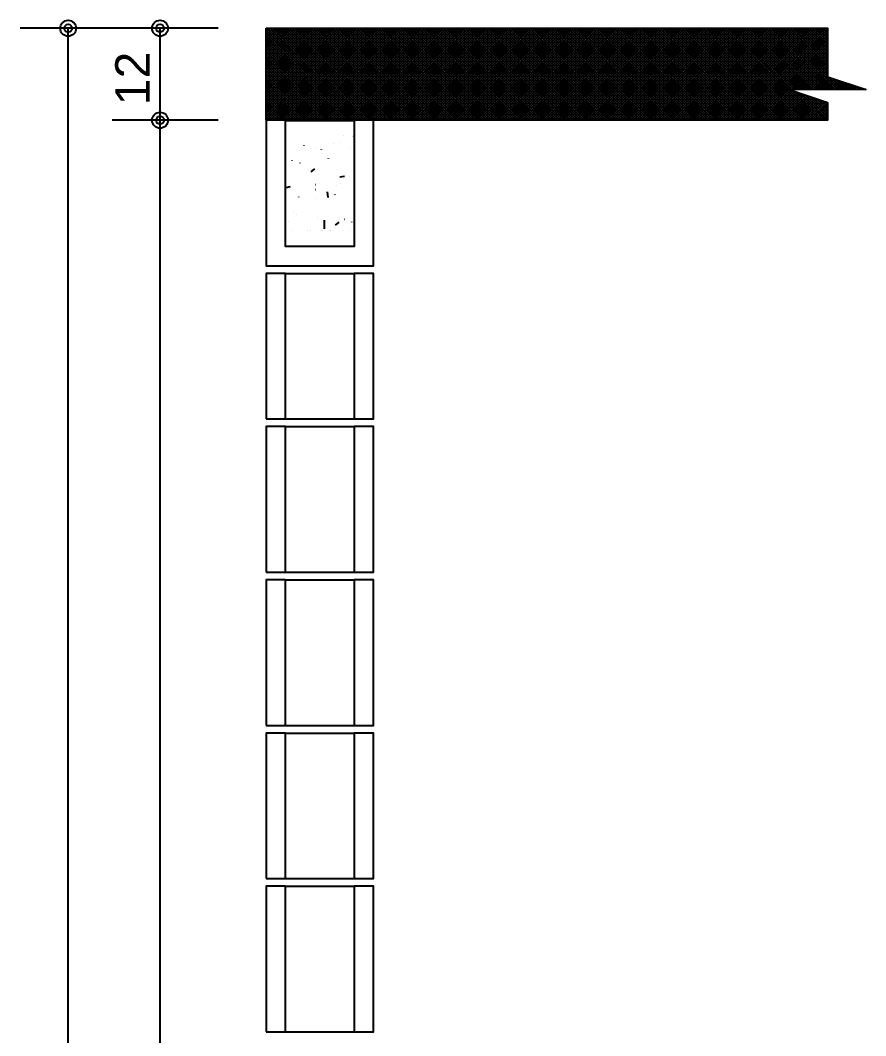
# Model space of a CAD drawing. Extents: x 0 to 119, y 0 to 84.
# Drawn here: x 57.99 to 62.4, y 58.12 to 63.42 of the extents above; entities that cross this region are included whole.
import ezdxf

# ---------------------------------------------------------------- set-up
doc = ezdxf.new("R2010")
doc.units = 0
doc.header["$MEASUREMENT"] = 0
for name, color, linetype in [('10', 252, 'CONTINUOUS'), ('29', 9, 'CONTINUOUS'), ('32', 250, 'CONTINUOUS'), ('6', 178, 'CONTINUOUS')]:
    doc.layers.add(name, color=color, linetype=linetype)
doc.styles.add('TQS_ARIAL', font='arial.ttf')

msp = doc.modelspace()

# ---------------------------------------------------------------- linework, layer by layer
at = {"layer": '10', "color": 252, "linetype": 'Continuous'}
for p, q in [((59.370338, 62.898924), (59.730338, 62.898924)), ((59.370338, 62.897846), (59.730338, 62.897846)), ((59.370338, 62.897846), (59.730338, 62.897846)), ((59.370338, 62.098924), (59.730338, 62.098924)), ((59.370338, 62.098924), (59.730338, 62.098924)), ((59.370338, 61.338924), (59.730338, 61.338924)), ((59.370338, 61.298924), (59.730338, 61.298924)), ((59.370338, 60.538924), (59.730338, 60.538924)), ((59.370338, 60.498924), (59.730338, 60.498924)), ((59.370338, 59.738924), (59.730338, 59.738924)), ((59.370338, 59.698924), (59.730338, 59.698924)), ((59.370338, 58.938924), (59.730338, 58.938924)), ((59.370338, 58.898924), (59.730338, 58.898924)), ((59.370338, 58.138924), (59.730338, 58.138924))]:
    msp.add_line(p, q, dxfattribs=at)
for points in [[(59.370338, 62.898924), (59.270338, 62.898924), (59.270338, 62.138924), (59.830338, 62.138924), (59.830338, 62.898924), (59.730338, 62.898924), (59.730338, 62.238924), (59.370338, 62.238924), (59.370338, 62.898924)], [(59.270338, 61.338924), (59.370338, 61.338924), (59.370338, 62.098924), (59.270338, 62.098924), (59.270338, 61.338924)], [(59.730338, 61.338924), (59.830338, 61.338924), (59.830338, 62.098924), (59.730338, 62.098924), (59.730338, 61.338924)], [(59.270338, 60.538924), (59.370338, 60.538924), (59.370338, 61.298924), (59.270338, 61.298924), (59.270338, 60.538924)], [(59.730338, 60.538924), (59.830338, 60.538924), (59.830338, 61.298924), (59.730338, 61.298924), (59.730338, 60.538924)], [(59.270338, 59.738924), (59.370338, 59.738924), (59.370338, 60.498924), (59.270338, 60.498924), (59.270338, 59.738924)], [(59.730338, 59.738924), (59.830338, 59.738924), (59.830338, 60.498924), (59.730338, 60.498924), (59.730338, 59.738924)], [(59.270338, 58.938924), (59.370338, 58.938924), (59.370338, 59.698924), (59.270338, 59.698924), (59.270338, 58.938924)], [(59.730338, 58.938924), (59.830338, 58.938924), (59.830338, 59.698924), (59.730338, 59.698924), (59.730338, 58.938924)], [(59.270338, 58.138924), (59.370338, 58.138924), (59.370338, 58.898924), (59.270338, 58.898924), (59.270338, 58.138924)], [(59.730338, 58.138924), (59.830338, 58.138924), (59.830338, 58.898924), (59.730338, 58.898924), (59.730338, 58.138924)]]:
    msp.add_lwpolyline(points, dxfattribs=at)
at = {"layer": '29', "color": 9, "linetype": 'Continuous'}
for p, q in [((59.270338, 62.904867), (59.744396, 63.378924)), ((59.270338, 62.919009), (59.730253, 63.378924)), ((59.270338, 62.933151), (59.716111, 63.378924)), ((59.270338, 62.947293), (59.701969, 63.378924)), ((59.270338, 62.961435), (59.687827, 63.378924)), ((59.270338, 62.975577), (59.673685, 63.378924)), ((59.270338, 62.98972), (59.659543, 63.378924)), ((59.270338, 63.003862), (59.645401, 63.378924)), ((59.270338, 63.018004), (59.631258, 63.378924)), ((59.270338, 63.032146), (59.617116, 63.378924)), ((59.270338, 63.046288), (59.602974, 63.378924)), ((59.270338, 63.06043), (59.588832, 63.378924)), ((59.270338, 63.074572), (59.57469, 63.378924)), ((59.270338, 63.088715), (59.560548, 63.378924)), ((59.270338, 63.102857), (59.546406, 63.378924)), ((59.270338, 63.116999), (59.532264, 63.378924)), ((59.270338, 63.131141), (59.518121, 63.378924)), ((59.270338, 63.145283), (59.503979, 63.378924)), ((59.270338, 63.159425), (59.489837, 63.378924)), ((59.270338, 63.173567), (59.475695, 63.378924)), ((59.270338, 63.187709), (59.461553, 63.378924)), ((59.270338, 63.201852), (59.447411, 63.378924)), ((59.270338, 63.215994), (59.433269, 63.378924)), ((59.270338, 63.230136), (59.419126, 63.378924)), ((59.270338, 63.244278), (59.404984, 63.378924)), ((59.270338, 63.25842), (59.390842, 63.378924)), ((59.270338, 63.272562), (59.3767, 63.378924)), ((59.270338, 63.286704), (59.362558, 63.378924)), ((59.270338, 63.300847), (59.348416, 63.378924)), ((59.270338, 63.314989), (59.334274, 63.378924)), ((59.270338, 63.329131), (59.320131, 63.378924)), ((59.270338, 63.343273), (59.305989, 63.378924)), ((59.270338, 63.357415), (59.291847, 63.378924)), ((59.270338, 63.371557), (59.277705, 63.378924)), ((59.270338, 63.370262), (59.741676, 62.898924)), ((59.270338, 63.35612), (59.727534, 62.898924)), ((59.275818, 63.378924), (59.755818, 62.898924)), ((59.278538, 62.898924), (59.758538, 63.378924)), ((59.28996, 63.378924), (59.76996, 62.898924)), ((59.29268, 62.898924), (59.77268, 63.378924)), ((59.304102, 63.378924), (59.784102, 62.898924)), ((59.306822, 62.898924), (59.786822, 63.378924)), ((59.318244, 63.378924), (59.798244, 62.898924)), ((59.320964, 62.898924), (59.800964, 63.378924)), ((59.332386, 63.378924), (59.812386, 62.898924)), ((59.335106, 62.898924), (59.815106, 63.378924)), ((59.346529, 63.378924), (59.826529, 62.898924)), ((59.349248, 62.898924), (59.829248, 63.378924)), ((59.360671, 63.378924), (59.840671, 62.898924)), ((59.363391, 62.898924), (59.843391, 63.378924)), ((59.374813, 63.378924), (59.854813, 62.898924)), ((59.377533, 62.898924), (59.857533, 63.378924)), ((59.388955, 63.378924), (59.868955, 62.898924)), ((59.391675, 62.898924), (59.871675, 63.378924)), ((59.403097, 63.378924), (59.883097, 62.898924)), ((59.405817, 62.898924), (59.885817, 63.378924)), ((59.417239, 63.378924), (59.897239, 62.898924)), ((59.419959, 62.898924), (59.899959, 63.378924)), ((59.431381, 63.378924), (59.911381, 62.898924)), ((59.434101, 62.898924), (59.914101, 63.378924)), ((59.445523, 63.378924), (59.925523, 62.898924)), ((59.448243, 62.898924), (59.928243, 63.378924)), ((59.459666, 63.378924), (59.939666, 62.898924)), ((59.462385, 62.898924), (59.942385, 63.378924)), ((59.473808, 63.378924), (59.953808, 62.898924)), ((59.476528, 62.898924), (59.956528, 63.378924)), ((59.48795, 63.378924), (59.96795, 62.898924)), ((59.49067, 62.898924), (59.97067, 63.378924)), ((59.502092, 63.378924), (59.982092, 62.898924)), ((59.504812, 62.898924), (59.984812, 63.378924)), ((59.516234, 63.378924), (59.996234, 62.898924)), ((59.518954, 62.898924), (59.998954, 63.378924)), ((59.530376, 63.378924), (60.010376, 62.898924)), ((59.533096, 62.898924), (60.013096, 63.378924)), ((59.544518, 63.378924), (60.024518, 62.898924)), ((59.547238, 62.898924), (60.027238, 63.378924)), ((59.558661, 63.378924), (60.038661, 62.898924)), ((59.56138, 62.898924), (60.04138, 63.378924)), ((59.572803, 63.378924), (60.052803, 62.898924)), ((59.575523, 62.898924), (60.055523, 63.378924)), ((59.586945, 63.378924), (60.066945, 62.898924)), ((59.589665, 62.898924), (60.069665, 63.378924)), ((59.601087, 63.378924), (60.081087, 62.898924)), ((59.603807, 62.898924), (60.083807, 63.378924)), ((59.615229, 63.378924), (60.095229, 62.898924)), ((59.617949, 62.898924), (60.097949, 63.378924)), ((59.629371, 63.378924), (60.109371, 62.898924)), ((59.632091, 62.898924), (60.112091, 63.378924)), ((59.643513, 63.378924), (60.123513, 62.898924)), ((59.646233, 62.898924), (60.126233, 63.378924)), ((59.657656, 63.378924), (60.137656, 62.898924)), ((59.660375, 62.898924), (60.140375, 63.378924)), ((59.671798, 63.378924), (60.151798, 62.898924)), ((59.674518, 62.898924), (60.154518, 63.378924)), ((59.68594, 63.378924), (60.16594, 62.898924)), ((59.68866, 62.898924), (60.16866, 63.378924)), ((59.700082, 63.378924), (60.180082, 62.898924)), ((59.702802, 62.898924), (60.182802, 63.378924)), ((59.714224, 63.378924), (60.194224, 62.898924)), ((59.716944, 62.898924), (60.196944, 63.378924)), ((59.728366, 63.378924), (60.208366, 62.898924)), ((59.731086, 62.898924), (60.211086, 63.378924)), ((59.742508, 63.378924), (60.222508, 62.898924)), ((59.745228, 62.898924), (60.225228, 63.378924)), ((59.75665, 63.378924), (60.23665, 62.898924)), ((59.75937, 62.898924), (60.23937, 63.378924)), ((59.770793, 63.378924), (60.250793, 62.898924)), ((59.773512, 62.898924), (60.253512, 63.378924)), ((59.784935, 63.378924), (60.264935, 62.898924)), ((59.787655, 62.898924), (60.267655, 63.378924)), ((59.799077, 63.378924), (60.279077, 62.898924)), ((59.801797, 62.898924), (60.281797, 63.378924)), ((59.813219, 63.378924), (60.293219, 62.898924)), ((59.815939, 62.898924), (60.295939, 63.378924)), ((59.827361, 63.378924), (60.307361, 62.898924)), ((59.830081, 62.898924), (60.310081, 63.378924)), ((59.841503, 63.378924), (60.321503, 62.898924)), ((59.844223, 62.898924), (60.324223, 63.378924)), ((59.855645, 63.378924), (60.335645, 62.898924)), ((59.858365, 62.898924), (60.338365, 63.378924)), ((59.869788, 63.378924), (60.349788, 62.898924)), ((59.872507, 62.898924), (60.352507, 63.378924)), ((59.88393, 63.378924), (60.36393, 62.898924)), ((59.88665, 62.898924), (60.36665, 63.378924)), ((59.898072, 63.378924), (60.378072, 62.898924)), ((59.900792, 62.898924), (60.380792, 63.378924)), ((59.912214, 63.378924), (60.392214, 62.898924)), ((59.914934, 62.898924), (60.394934, 63.378924)), ((59.926356, 63.378924), (60.406356, 62.898924)), ((59.929076, 62.898924), (60.409076, 63.378924)), ((59.940498, 63.378924), (60.420498, 62.898924)), ((59.943218, 62.898924), (60.423218, 63.378924)), ((59.95464, 63.378924), (60.43464, 62.898924)), ((59.95736, 62.898924), (60.43736, 63.378924)), ((59.968782, 63.378924), (60.448782, 62.898924)), ((59.971502, 62.898924), (60.451502, 63.378924)), ((59.982925, 63.378924), (60.462925, 62.898924)), ((59.985644, 62.898924), (60.465644, 63.378924)), ((59.997067, 63.378924), (60.477067, 62.898924)), ((59.999787, 62.898924), (60.479787, 63.378924)), ((60.011209, 63.378924), (60.491209, 62.898924)), ((60.013929, 62.898924), (60.493929, 63.378924)), ((60.025351, 63.378924), (60.505351, 62.898924)), ((60.028071, 62.898924), (60.508071, 63.378924)), ((60.039493, 63.378924), (60.519493, 62.898924)), ((60.042213, 62.898924), (60.522213, 63.378924)), ((60.053635, 63.378924), (60.533635, 62.898924)), ((60.056355, 62.898924), (60.536355, 63.378924)), ((60.067777, 63.378924), (60.547777, 62.898924)), ((60.070497, 62.898924), (60.550497, 63.378924)), ((60.08192, 63.378924), (60.56192, 62.898924)), ((60.084639, 62.898924), (60.564639, 63.378924)), ((60.096062, 63.378924), (60.576062, 62.898924)), ((60.098782, 62.898924), (60.578782, 63.378924)), ((60.110204, 63.378924), (60.590204, 62.898924)), ((60.112924, 62.898924), (60.592924, 63.378924)), ((60.124346, 63.378924), (60.604346, 62.898924)), ((60.127066, 62.898924), (60.607066, 63.378924)), ((60.138488, 63.378924), (60.618488, 62.898924)), ((60.141208, 62.898924), (60.621208, 63.378924)), ((60.15263, 63.378924), (60.63263, 62.898924)), ((60.15535, 62.898924), (60.63535, 63.378924)), ((60.166772, 63.378924), (60.646772, 62.898924)), ((60.169492, 62.898924), (60.649492, 63.378924)), ((60.180915, 63.378924), (60.660915, 62.898924)), ((60.183634, 62.898924), (60.663634, 63.378924)), ((60.195057, 63.378924), (60.675057, 62.898924)), ((60.197777, 62.898924), (60.677777, 63.378924)), ((60.209199, 63.378924), (60.689199, 62.898924)), ((60.211919, 62.898924), (60.691919, 63.378924)), ((60.223341, 63.378924), (60.703341, 62.898924)), ((60.226061, 62.898924), (60.706061, 63.378924)), ((60.237483, 63.378924), (60.717483, 62.898924)), ((60.240203, 62.898924), (60.720203, 63.378924)), ((60.251625, 63.378924), (60.731625, 62.898924)), ((60.254345, 62.898924), (60.734345, 63.378924)), ((60.265767, 63.378924), (60.745767, 62.898924)), ((60.268487, 62.898924), (60.748487, 63.378924)), ((60.279909, 63.378924), (60.759909, 62.898924)), ((60.282629, 62.898924), (60.762629, 63.378924)), ((60.294052, 63.378924), (60.774052, 62.898924)), ((60.296771, 62.898924), (60.776771, 63.378924)), ((60.308194, 63.378924), (60.788194, 62.898924)), ((60.310914, 62.898924), (60.790914, 63.378924)), ((60.322336, 63.378924), (60.802336, 62.898924)), ((60.325056, 62.898924), (60.805056, 63.378924)), ((60.336478, 63.378924), (60.816478, 62.898924)), ((60.339198, 62.898924), (60.819198, 63.378924)), ((60.35062, 63.378924), (60.83062, 62.898924)), ((60.35334, 62.898924), (60.83334, 63.378924)), ((60.364762, 63.378924), (60.844762, 62.898924)), ((60.367482, 62.898924), (60.847482, 63.378924)), ((60.378904, 63.378924), (60.858904, 62.898924)), ((60.381624, 62.898924), (60.861624, 63.378924)), ((60.393047, 63.378924), (60.873047, 62.898924)), ((60.395766, 62.898924), (60.875766, 63.378924)), ((60.407189, 63.378924), (60.887189, 62.898924)), ((60.409909, 62.898924), (60.889909, 63.378924)), ((60.421331, 63.378924), (60.901331, 62.898924)), ((60.424051, 62.898924), (60.904051, 63.378924)), ((60.435473, 63.378924), (60.915473, 62.898924)), ((60.438193, 62.898924), (60.918193, 63.378924)), ((60.449615, 63.378924), (60.929615, 62.898924)), ((60.452335, 62.898924), (60.932335, 63.378924)), ((60.463757, 63.378924), (60.943757, 62.898924)), ((60.466477, 62.898924), (60.946477, 63.378924)), ((60.477899, 63.378924), (60.957899, 62.898924)), ((60.480619, 62.898924), (60.960619, 63.378924)), ((60.492042, 63.378924), (60.972042, 62.898924)), ((60.494761, 62.898924), (60.974761, 63.378924)), ((60.506184, 63.378924), (60.986184, 62.898924)), ((60.508904, 62.898924), (60.988904, 63.378924)), ((60.520326, 63.378924), (61.000326, 62.898924)), ((60.523046, 62.898924), (61.003046, 63.378924)), ((60.534468, 63.378924), (61.014468, 62.898924)), ((60.537188, 62.898924), (61.017188, 63.378924)), ((60.54861, 63.378924), (61.02861, 62.898924)), ((60.55133, 62.898924), (61.03133, 63.378924)), ((60.562752, 63.378924), (61.042752, 62.898924)), ((60.565472, 62.898924), (61.045472, 63.378924)), ((60.576894, 63.378924), (61.056894, 62.898924)), ((60.579614, 62.898924), (61.059614, 63.378924)), ((60.591036, 63.378924), (61.071036, 62.898924)), ((60.593756, 62.898924), (61.073756, 63.378924)), ((60.605179, 63.378924), (61.085179, 62.898924)), ((60.607898, 62.898924), (61.087898, 63.378924)), ((60.619321, 63.378924), (61.099321, 62.898924)), ((60.622041, 62.898924), (61.102041, 63.378924)), ((60.633463, 63.378924), (61.113463, 62.898924)), ((60.636183, 62.898924), (61.116183, 63.378924)), ((60.647605, 63.378924), (61.127605, 62.898924)), ((60.650325, 62.898924), (61.130325, 63.378924)), ((60.661747, 63.378924), (61.141747, 62.898924)), ((60.664467, 62.898924), (61.144467, 63.378924)), ((60.675889, 63.378924), (61.155889, 62.898924)), ((60.678609, 62.898924), (61.158609, 63.378924)), ((60.690031, 63.378924), (61.170031, 62.898924)), ((60.692751, 62.898924), (61.172751, 63.378924)), ((60.704174, 63.378924), (61.184174, 62.898924)), ((60.706893, 62.898924), (61.186893, 63.378924)), ((60.718316, 63.378924), (61.198316, 62.898924)), ((60.721036, 62.898924), (61.201036, 63.378924)), ((60.732458, 63.378924), (61.212458, 62.898924)), ((60.735178, 62.898924), (61.215178, 63.378924)), ((60.7466, 63.378924), (61.2266, 62.898924)), ((60.74932, 62.898924), (61.22932, 63.378924)), ((60.760742, 63.378924), (61.240742, 62.898924)), ((60.763462, 62.898924), (61.243462, 63.378924)), ((60.774884, 63.378924), (61.254884, 62.898924)), ((60.777604, 62.898924), (61.257604, 63.378924)), ((60.789026, 63.378924), (61.269026, 62.898924)), ((60.791746, 62.898924), (61.271746, 63.378924)), ((60.803168, 63.378924), (61.283168, 62.898924)), ((60.805888, 62.898924), (61.285888, 63.378924)), ((60.817311, 63.378924), (61.297311, 62.898924)), ((60.82003, 62.898924), (61.30003, 63.378924)), ((60.831453, 63.378924), (61.311453, 62.898924)), ((60.834173, 62.898924), (61.314173, 63.378924)), ((60.845595, 63.378924), (61.325595, 62.898924)), ((60.848315, 62.898924), (61.328315, 63.378924)), ((60.859737, 63.378924), (61.339737, 62.898924)), ((60.862457, 62.898924), (61.342457, 63.378924)), ((60.873879, 63.378924), (61.353879, 62.898924)), ((60.876599, 62.898924), (61.356599, 63.378924)), ((60.888021, 63.378924), (61.368021, 62.898924)), ((60.890741, 62.898924), (61.370741, 63.378924)), ((60.902163, 63.378924), (61.382163, 62.898924)), ((60.904883, 62.898924), (61.384883, 63.378924)), ((60.916306, 63.378924), (61.396306, 62.898924)), ((60.919025, 62.898924), (61.399025, 63.378924)), ((60.930448, 63.378924), (61.410448, 62.898924)), ((60.933168, 62.898924), (61.413168, 63.378924)), ((60.94459, 63.378924), (61.42459, 62.898924)), ((60.94731, 62.898924), (61.42731, 63.378924)), ((60.958732, 63.378924), (61.438732, 62.898924)), ((60.961452, 62.898924), (61.441452, 63.378924)), ((60.972874, 63.378924), (61.452874, 62.898924)), ((60.975594, 62.898924), (61.455594, 63.378924)), ((60.987016, 63.378924), (61.467016, 62.898924)), ((60.989736, 62.898924), (61.469736, 63.378924)), ((61.001158, 63.378924), (61.481158, 62.898924)), ((61.003878, 62.898924), (61.483878, 63.378924)), ((61.015301, 63.378924), (61.495301, 62.898924)), ((61.01802, 62.898924), (61.49802, 63.378924)), ((61.029443, 63.378924), (61.509443, 62.898924)), ((61.032163, 62.898924), (61.512163, 63.378924)), ((61.043585, 63.378924), (61.523585, 62.898924)), ((61.046305, 62.898924), (61.526305, 63.378924)), ((61.057727, 63.378924), (61.537727, 62.898924)), ((61.060447, 62.898924), (61.540447, 63.378924)), ((61.071869, 63.378924), (61.551869, 62.898924)), ((61.074589, 62.898924), (61.554589, 63.378924)), ((61.086011, 63.378924), (61.566011, 62.898924)), ((61.088731, 62.898924), (61.568731, 63.378924)), ((61.100153, 63.378924), (61.580153, 62.898924)), ((61.102873, 62.898924), (61.582873, 63.378924)), ((61.114295, 63.378924), (61.594295, 62.898924)), ((61.117015, 62.898924), (61.597015, 63.378924)), ((61.128438, 63.378924), (61.608438, 62.898924)), ((61.131157, 62.898924), (61.611157, 63.378924)), ((61.14258, 63.378924), (61.62258, 62.898924)), ((61.1453, 62.898924), (61.6253, 63.378924)), ((61.156722, 63.378924), (61.636722, 62.898924)), ((61.159442, 62.898924), (61.639442, 63.378924)), ((61.170864, 63.378924), (61.650864, 62.898924)), ((61.173584, 62.898924), (61.653584, 63.378924)), ((61.185006, 63.378924), (61.665006, 62.898924)), ((61.187726, 62.898924), (61.667726, 63.378924)), ((61.199148, 63.378924), (61.679148, 62.898924)), ((61.201868, 62.898924), (61.681868, 63.378924)), ((61.21329, 63.378924), (61.69329, 62.898924)), ((61.21601, 62.898924), (61.69601, 63.378924)), ((61.227433, 63.378924), (61.707433, 62.898924)), ((61.230152, 62.898924), (61.710152, 63.378924)), ((61.241575, 63.378924), (61.721575, 62.898924)), ((61.244295, 62.898924), (61.724295, 63.378924)), ((61.255717, 63.378924), (61.735717, 62.898924)), ((61.258437, 62.898924), (61.738437, 63.378924)), ((61.269859, 63.378924), (61.749859, 62.898924)), ((61.272579, 62.898924), (61.752579, 63.378924)), ((61.284001, 63.378924), (61.764001, 62.898924)), ((61.286721, 62.898924), (61.766721, 63.378924)), ((61.298143, 63.378924), (61.778143, 62.898924)), ((61.300863, 62.898924), (61.780863, 63.378924)), ((61.312285, 63.378924), (61.792285, 62.898924)), ((61.315005, 62.898924), (61.795005, 63.378924)), ((61.326428, 63.378924), (61.806428, 62.898924)), ((61.329147, 62.898924), (61.809147, 63.378924)), ((61.34057, 63.378924), (61.82057, 62.898924)), ((61.34329, 62.898924), (61.82329, 63.378924)), ((61.354712, 63.378924), (61.834712, 62.898924)), ((61.357432, 62.898924), (61.837432, 63.378924)), ((61.368854, 63.378924), (61.848854, 62.898924)), ((61.371574, 62.898924), (61.851574, 63.378924)), ((61.382996, 63.378924), (61.862996, 62.898924)), ((61.385716, 62.898924), (61.865716, 63.378924)), ((61.397138, 63.378924), (61.877138, 62.898924)), ((61.399858, 62.898924), (61.879858, 63.378924)), ((61.41128, 63.378924), (61.89128, 62.898924)), ((61.414, 62.898924), (61.894, 63.378924)), ((61.425422, 63.378924), (61.905422, 62.898924)), ((61.428142, 62.898924), (61.908142, 63.378924)), ((61.439565, 63.378924), (61.919565, 62.898924)), ((61.442284, 62.898924), (61.922284, 63.378924)), ((61.453707, 63.378924), (61.933707, 62.898924)), ((61.456427, 62.898924), (61.936427, 63.378924)), ((61.467849, 63.378924), (61.947849, 62.898924)), ((61.470569, 62.898924), (61.950569, 63.378924)), ((61.481991, 63.378924), (61.961991, 62.898924)), ((61.484711, 62.898924), (61.964711, 63.378924)), ((61.496133, 63.378924), (61.976133, 62.898924)), ((61.498853, 62.898924), (61.978853, 63.378924)), ((61.510275, 63.378924), (61.990275, 62.898924)), ((61.512995, 62.898924), (61.992995, 63.378924)), ((61.524417, 63.378924), (62.004417, 62.898924)), ((61.527137, 62.898924), (62.007137, 63.378924)), ((61.53856, 63.378924), (62.01856, 62.898924)), ((61.541279, 62.898924), (62.021279, 63.378924)), ((61.552702, 63.378924), (62.032702, 62.898924)), ((61.555422, 62.898924), (62.035422, 63.378924)), ((61.566844, 63.378924), (62.046844, 62.898924)), ((61.569564, 62.898924), (62.049564, 63.378924)), ((61.580986, 63.378924), (62.060986, 62.898924)), ((61.583706, 62.898924), (62.063706, 63.378924)), ((61.595128, 63.378924), (62.075128, 62.898924)), ((61.597848, 62.898924), (62.077848, 63.378924)), ((61.60927, 63.378924), (62.08927, 62.898924)), ((61.61199, 62.898924), (62.09199, 63.378924)), ((61.623412, 63.378924), (62.103412, 62.898924)), ((61.626132, 62.898924), (62.106132, 63.378924)), ((61.637554, 63.378924), (62.117554, 62.898924)), ((61.640274, 62.898924), (62.120274, 63.378924)), ((61.651697, 63.378924), (62.131697, 62.898924)), ((61.654416, 62.898924), (62.134416, 63.378924)), ((61.665839, 63.378924), (62.145839, 62.898924)), ((61.668559, 62.898924), (62.148559, 63.378924)), ((61.679981, 63.378924), (62.159981, 62.898924)), ((61.682701, 62.898924), (62.162701, 63.378924)), ((61.694123, 63.378924), (62.014123, 63.058924)), ((61.696843, 62.898924), (62.176843, 63.378924)), ((61.708265, 63.378924), (62.028265, 63.058924)), ((61.710985, 62.898924), (62.190985, 63.378924)), ((61.722407, 63.378924), (62.042407, 63.058924)), ((61.725127, 62.898924), (62.200673, 63.374471)), ((61.736549, 63.378924), (62.056549, 63.058924)), ((61.739269, 62.898924), (62.200673, 63.360329)), ((61.750692, 63.378924), (62.070692, 63.058924)), ((61.764834, 63.378924), (62.084834, 63.058924)), ((61.778976, 63.378924), (62.098976, 63.058924)), ((61.793118, 63.378924), (62.113118, 63.058924)), ((61.80726, 63.378924), (62.12726, 63.058924)), ((61.821402, 63.378924), (62.141402, 63.058924)), ((61.835544, 63.378924), (62.155544, 63.058924)), ((61.849687, 63.378924), (62.169687, 63.058924)), ((61.863829, 63.378924), (62.183829, 63.058924)), ((61.877971, 63.378924), (62.197971, 63.058924)), ((61.892113, 63.378924), (62.212113, 63.058924)), ((61.906255, 63.378924), (62.226255, 63.058924)), ((61.920397, 63.378924), (62.240397, 63.058924)), ((61.934539, 63.378924), (62.254539, 63.058924)), ((61.948681, 63.378924), (62.200673, 63.126932)), ((61.962824, 63.378924), (62.200673, 63.141075)), ((61.976966, 63.378924), (62.200673, 63.155217)), ((61.991108, 63.378924), (62.200673, 63.169359)), ((62.00525, 63.378924), (62.200673, 63.183501)), ((62.019392, 63.378924), (62.200673, 63.197643)), ((62.033534, 63.378924), (62.200673, 63.211785)), ((62.047676, 63.378924), (62.200673, 63.225927)), ((62.061819, 63.378924), (62.200673, 63.24007)), ((62.075961, 63.378924), (62.200673, 63.254212)), ((62.090103, 63.378924), (62.200673, 63.268354)), ((62.104245, 63.378924), (62.200673, 63.282496)), ((62.118387, 63.378924), (62.200673, 63.296638)), ((62.132529, 63.378924), (62.200673, 63.31078)), ((62.146671, 63.378924), (62.200673, 63.324922)), ((62.160814, 63.378924), (62.200673, 63.339065)), ((62.174956, 63.378924), (62.200673, 63.353207)), ((62.189098, 63.378924), (62.200673, 63.367349)), ((59.270338, 63.341978), (59.713391, 62.898924)), ((59.270338, 63.327836), (59.699249, 62.898924)), ((59.270338, 63.313694), (59.685107, 62.898924)), ((61.753411, 62.898924), (62.200673, 63.346186)), ((61.767554, 62.898924), (62.200673, 63.332044)), ((61.781696, 62.898924), (62.200673, 63.317902)), ((61.795838, 62.898924), (62.200673, 63.30376)), ((59.270338, 63.299552), (59.670965, 62.898924)), ((59.270338, 63.285409), (59.656823, 62.898924)), ((59.270338, 63.271267), (59.642681, 62.898924)), ((59.270338, 63.257125), (59.628539, 62.898924)), ((61.80998, 62.898924), (62.200673, 63.289618)), ((61.824122, 62.898924), (62.200673, 63.275476)), ((61.838264, 62.898924), (62.200673, 63.261334)), ((59.270338, 63.242983), (59.614396, 62.898924)), ((59.270338, 63.228841), (59.600254, 62.898924)), ((59.270338, 63.214699), (59.586112, 62.898924)), ((59.270338, 63.200557), (59.57197, 62.898924)), ((62.012406, 63.058924), (62.200673, 63.247191)), ((62.026549, 63.058924), (62.200673, 63.233049)), ((62.040691, 63.058924), (62.200673, 63.218907)), ((62.054833, 63.058924), (62.200673, 63.204765)), ((59.270338, 63.186414), (59.557828, 62.898924)), ((59.270338, 63.172272), (59.543686, 62.898924)), ((59.270338, 63.15813), (59.529544, 62.898924)), ((59.270338, 63.143988), (59.515402, 62.898924)), ((62.068975, 63.058924), (62.200673, 63.190623)), ((62.083117, 63.058924), (62.200673, 63.176481)), ((62.097259, 63.058924), (62.200673, 63.162339)), ((62.111401, 63.058924), (62.200673, 63.148197)), ((59.270338, 63.129846), (59.501259, 62.898924)), ((59.270338, 63.115704), (59.487117, 62.898924)), ((59.270338, 63.101562), (59.472975, 62.898924)), ((62.125543, 63.058924), (62.200673, 63.134054)), ((62.139686, 63.058924), (62.204932, 63.124171)), ((62.153828, 63.058924), (62.215539, 63.120636)), ((62.16797, 63.058924), (62.226146, 63.1171)), ((62.182112, 63.058924), (62.236752, 63.113565)), ((62.196254, 63.058924), (62.247359, 63.110029)), ((62.202686, 63.12492), (62.268681, 63.058924)), ((62.210396, 63.058924), (62.257965, 63.106494)), ((62.223899, 63.117849), (62.282824, 63.058924)), ((62.224538, 63.058924), (62.268572, 63.102958)), ((62.238681, 63.058924), (62.279179, 63.099423)), ((62.245112, 63.110778), (62.296966, 63.058924)), ((62.252823, 63.058924), (62.289785, 63.095887)), ((62.266325, 63.103707), (62.311108, 63.058924)), ((62.266965, 63.058924), (62.300392, 63.092351)), ((62.287539, 63.096636), (62.32525, 63.058924)), ((62.308752, 63.089565), (62.339392, 63.058924)), ((59.270338, 63.08742), (59.458833, 62.898924)), ((59.270338, 63.073277), (59.444691, 62.898924)), ((59.270338, 63.059135), (59.430549, 62.898924)), ((59.270338, 63.044993), (59.416407, 62.898924)), ((61.852406, 62.898924), (62.009473, 63.055991)), ((61.866549, 62.898924), (62.02008, 63.052456)), ((61.880691, 62.898924), (62.030686, 63.04892)), ((61.894833, 62.898924), (62.041293, 63.045385)), ((61.908975, 62.898924), (62.0519, 63.041849)), ((61.923117, 62.898924), (62.062506, 63.038313)), ((62.020848, 63.0522), (62.174123, 62.898924)), ((62.042061, 63.045129), (62.188265, 62.898924)), ((62.063274, 63.038057), (62.200673, 62.900658)), ((62.281107, 63.058924), (62.310998, 63.088816)), ((62.295249, 63.058924), (62.321605, 63.08528)), ((62.309391, 63.058924), (62.332212, 63.081745)), ((62.323533, 63.058924), (62.342818, 63.078209)), ((62.329965, 63.082494), (62.353534, 63.058924)), ((62.337676, 63.058924), (62.353425, 63.074674)), ((62.351178, 63.075423), (62.367676, 63.058924)), ((62.351818, 63.058924), (62.364032, 63.071138)), ((62.36596, 63.058924), (62.374638, 63.067603)), ((62.372391, 63.068352), (62.381819, 63.058924)), ((62.380102, 63.058924), (62.385245, 63.064067)), ((62.393604, 63.061281), (62.395961, 63.058924)), ((62.394244, 63.058924), (62.395851, 63.060532)), ((59.270338, 63.030851), (59.402264, 62.898924)), ((59.270338, 63.016709), (59.388122, 62.898924)), ((59.270338, 63.002567), (59.37398, 62.898924)), ((59.270338, 62.988425), (59.359838, 62.898924)), ((61.937259, 62.898924), (62.073113, 63.034778)), ((61.951401, 62.898924), (62.083719, 63.031242)), ((61.965543, 62.898924), (62.094326, 63.027707)), ((61.979686, 62.898924), (62.104933, 63.024171)), ((61.993828, 62.898924), (62.115539, 63.020636)), ((62.00797, 62.898924), (62.126146, 63.0171)), ((62.022112, 62.898924), (62.136752, 63.013565)), ((62.036254, 62.898924), (62.147359, 63.010029)), ((62.050396, 62.898924), (62.157966, 63.006494)), ((62.064538, 62.898924), (62.168572, 63.002958)), ((62.078681, 62.898924), (62.179179, 62.999423)), ((62.084488, 63.030986), (62.200673, 62.9148)), ((62.092823, 62.898924), (62.189785, 62.995887)), ((62.105701, 63.023915), (62.200673, 62.928943)), ((62.106965, 62.898924), (62.200673, 62.992258)), ((62.126914, 63.016844), (62.200673, 62.943085)), ((62.148127, 63.009773), (62.200673, 62.957227)), ((62.16934, 63.002702), (62.200673, 62.971369)), ((62.190554, 62.995631), (62.200673, 62.985511)), ((59.270338, 62.974282), (59.345696, 62.898924)), ((59.270338, 62.96014), (59.331554, 62.898924)), ((59.270338, 62.945998), (59.317412, 62.898924)), ((59.270338, 62.931856), (59.30327, 62.898924)), ((62.121107, 62.898924), (62.200673, 62.978491)), ((62.135249, 62.898924), (62.200673, 62.964349)), ((62.149391, 62.898924), (62.200673, 62.950207)), ((62.163533, 62.898924), (62.200673, 62.936064)), ((59.270338, 62.917714), (59.289127, 62.898924)), ((59.270338, 62.903572), (59.274985, 62.898924)), ((62.177676, 62.898924), (62.200673, 62.921922)), ((62.191818, 62.898924), (62.200673, 62.90778)), ((59.622942, 62.778028), (59.623333, 62.778114)), ((59.657023, 62.779984), (59.657266, 62.780302)), ((59.672586, 62.817641), (59.672638, 62.818038)), ((59.726082, 62.814465), (59.730988, 62.818582)), ((59.370988, 62.74374), (59.370988, 62.74374)), ((59.370988, 62.74374), (59.370988, 62.74374)), ((59.370988, 62.74374), (59.370988, 62.74374)), ((59.370988, 62.731494), (59.370988, 62.731494)), ((59.370988, 62.722171), (59.370988, 62.722171)), ((59.370988, 62.722171), (59.370988, 62.722171)), ((59.370988, 62.722171), (59.370988, 62.722171)), ((59.373886, 62.743866), (59.374286, 62.743884)), ((59.46778, 62.767737), (59.468024, 62.768054)), ((59.503762, 62.749537), (59.504162, 62.749554)), ((59.525313, 62.756384), (59.525703, 62.75647)), ((59.5597, 62.74685), (59.559752, 62.747247)), ((59.710765, 62.758575), (59.711165, 62.758592)), ((59.406296, 62.687608), (59.406539, 62.687925)), ((59.446814, 62.676059), (59.446866, 62.676456)), ((59.595538, 62.699856), (59.595781, 62.700173)), ((59.72905, 62.69183), (59.72944, 62.691917)), ((59.370988, 62.641595), (59.370988, 62.641595)), ((59.370988, 62.641595), (59.370988, 62.641595)), ((59.370988, 62.61245), (59.370988, 62.61245)), ((59.370988, 62.61245), (59.370988, 62.61245)), ((59.370988, 62.61245), (59.370988, 62.61245)), ((59.505461, 62.629343), (59.523847, 62.644769)), ((59.526846, 62.563247), (59.527246, 62.563264)), ((59.638545, 62.559073), (59.638597, 62.559469)), ((59.655619, 62.602437), (59.679178, 62.607017)), ((59.656723, 62.568917), (59.657122, 62.568935)), ((59.370988, 62.556442), (59.370988, 62.556442)), ((59.370988, 62.556442), (59.370988, 62.556442)), ((59.370988, 62.556442), (59.370988, 62.556442)), ((59.370988, 62.547111), (59.370988, 62.547111)), ((59.370988, 62.516506), (59.370988, 62.516506)), ((59.372911, 62.547484), (59.39647, 62.552064)), ((59.528601, 62.537671), (59.528991, 62.537758)), ((59.593546, 62.494939), (59.590932, 62.524825)), ((59.629667, 62.509957), (59.629911, 62.510274)), ((59.370988, 62.502729), (59.370988, 62.502729)), ((59.370988, 62.502729), (59.370988, 62.502729)), ((59.440425, 62.497709), (59.440669, 62.498026)), ((59.525659, 62.488281), (59.525711, 62.488678)), ((59.370988, 62.407217), (59.370988, 62.407217)), ((59.412773, 62.41749), (59.412825, 62.417887)), ((59.427734, 62.405589), (59.428124, 62.405675)), ((59.725891, 62.40098), (59.726134, 62.401297)), ((59.370988, 62.393008), (59.370988, 62.393008)), ((59.370988, 62.369143), (59.370988, 62.369143)), ((59.370988, 62.369143), (59.370988, 62.369143)), ((59.386086, 62.369803), (59.386486, 62.36982)), ((59.536649, 62.388732), (59.536892, 62.38905)), ((59.574834, 62.332553), (59.573904, 62.377543)), ((59.632574, 62.351045), (59.650959, 62.366472)), ((59.679806, 62.382627), (59.680206, 62.382644)), ((59.716841, 62.367131), (59.716893, 62.367527)), ((59.400664, 62.325512), (59.400664, 62.325512)), ((59.400664, 62.325512), (59.400664, 62.325512)), ((59.400664, 62.325512), (59.400664, 62.325512)), ((59.488138, 62.325512), (59.488138, 62.325512)), ((59.488138, 62.325512), (59.488138, 62.325512)), ((59.488138, 62.325512), (59.488138, 62.325512)), ((59.50423, 62.325512), (59.50423, 62.325512)), ((59.50423, 62.325512), (59.50423, 62.325512)), ((59.50423, 62.325512), (59.50423, 62.325512)), ((59.56145, 62.325512), (59.56145, 62.325512)), ((59.565208, 62.325512), (59.565208, 62.325512)), ((59.574979, 62.325512), (59.574979, 62.325512)), ((59.602145, 62.325512), (59.602145, 62.325512)), ((59.607796, 62.325512), (59.607796, 62.325512)), ((59.607796, 62.325512), (59.607796, 62.325512)), ((59.607796, 62.325512), (59.607796, 62.325512)), ((59.608369, 62.325512), (59.608369, 62.325512)), ((59.631471, 62.341035), (59.631861, 62.341122)), ((59.667982, 62.325512), (59.667982, 62.325512)), ((59.667982, 62.325512), (59.667982, 62.325512)), ((59.667982, 62.325512), (59.667982, 62.325512)), ((59.711362, 62.325512), (59.711362, 62.325512)), ((59.711362, 62.325512), (59.711362, 62.325512))]:
    msp.add_line(p, q, dxfattribs=at)
msp.add_lwpolyline([(59.270338, 63.378924), (62.200673, 63.378924), (62.200673, 63.125591), (62.400673, 63.058924), (62.000673, 63.058924), (62.200673, 62.992258), (62.200673, 62.898924), (59.270338, 62.898924), (59.270338, 63.378924)], dxfattribs=at)
at = {"layer": '32', "color": 250, "linetype": 'Continuous'}
for p, q in [((59.020338, 63.378924), (57.986362, 63.378924)), ((58.236362, 52.498924), (58.236362, 63.378924)), ((59.020338, 63.378924), (58.466026, 63.378924)), ((58.716026, 62.898924), (58.716026, 63.378924)), ((59.270338, 63.378924), (59.270338, 63.378924)), ((59.270338, 63.378924), (59.270338, 63.378924)), ((59.270338, 63.378924), (59.270338, 63.378924)), ((59.270338, 63.378924), (59.270338, 63.378924)), ((59.020338, 62.898924), (58.466026, 62.898924)), ((59.020338, 62.898924), (58.466026, 62.898924)), ((58.716026, 52.498924), (58.716026, 62.898924)), ((59.270338, 62.898924), (59.270338, 62.898924)), ((59.270338, 62.898924), (59.270338, 62.898924))]:
    msp.add_line(p, q, dxfattribs=at)
for centre, radius in [((58.236362, 63.378924), 0.041625), ((58.716026, 63.378924), 0.041625), ((58.236362, 63.378924), 0.02075), ((58.716026, 63.378924), 0.02075), ((58.716026, 62.898924), 0.041625), ((58.716026, 62.898924), 0.041625), ((58.716026, 62.898924), 0.02075), ((58.716026, 62.898924), 0.02075)]:
    msp.add_circle(centre, radius, dxfattribs=at)
at = {"layer": '6', "color": 178, "linetype": 'Continuous'}
msp.add_lwpolyline([(59.270338, 63.378924), (62.200673, 63.378924), (62.200673, 63.125591), (62.400673, 63.058924), (62.000673, 63.058924), (62.200673, 62.992258), (62.200673, 62.898924), (59.270338, 62.898924), (59.270338, 63.378924)], dxfattribs=at)

# ---------------------------------------------------------------- texts
at = {"layer": '32', "color": 250, "linetype": 'Continuous', "style": 'TQS_ARIAL'}
msp.add_text('12', height=0.18, rotation=90, dxfattribs=at).set_placement((58.662026, 62.976924))

doc.saveas('drawing.dxf')
